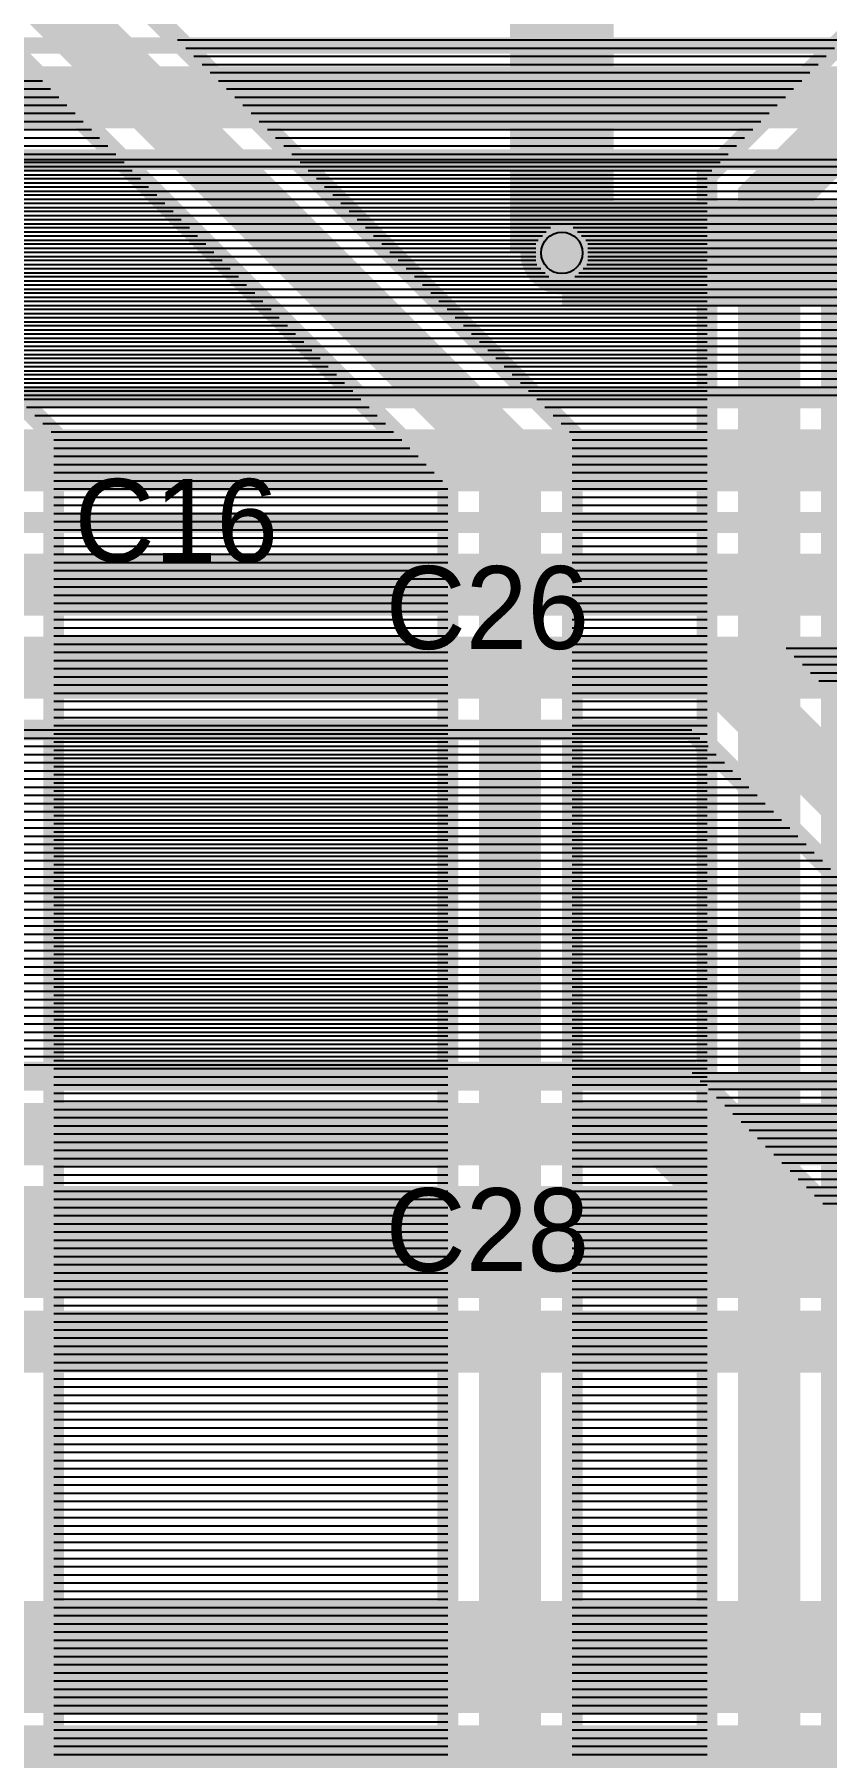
# Model space of a CAD drawing. Header units: inches. Extents: x -5.9 to 5.9, y -1.2 to 1.2.
# Drawn here: x 1.355 to 1.737, y -0.757 to 0.074 of the extents above; entities that cross this region are included whole.
import ezdxf

# ---------------------------------------------------------------- set-up
doc = ezdxf.new("R2010")
doc.units = ezdxf.units.IN
doc.layers.get('0').update_dxf_attribs({"linetype": 'CONTINUOUS'})

# ---------------------------------------------------------------- blocks, each defined once
blk = doc.blocks.new('EPAD')
at = {"const_width": 0.5}
blk.add_lwpolyline([(-0.25, 0, 1), (0.25, 0, 1)], format="xyb", close=True, dxfattribs=at)

msp = doc.modelspace()

# ---------------------------------------------------------------- linework, layer by layer
for points, const_width in [([(1.709059, -0.9315), (1.709059, -0.0065), (1.759059, 0.0435), (2.159059, 0.0435), (2.209059, 0.0935), (2.209059, 0.4685)], 0.03), ([(1.609059, 0.2685), (1.609059, -0.0315)], 0.05), ([(1.234059, 0.2185), (1.584059, -0.1315), (1.584059, -0.9565), (1.634059, -1.0065), (1.909059, -1.0065), (1.959059, -0.9565), (1.959059, -0.4065)], 0.03), ([(1.264059, 0.230926), (1.614059, -0.119074), (1.614059, -0.944074), (1.646485, -0.9765), (1.676278, -0.9765), (1.654059, -0.954281), (1.654059, -0.908719), (1.679059, -0.883719), (1.679059, 0.005926), (1.746633, 0.0735)], 0.01), ([(1.921485, -1.0365), (1.621633, -1.0365), (1.554059, -0.968926), (1.554059, -0.85721), (1.52977, -0.8815), (1.488348, -0.8815), (1.459059, -0.852211), (1.459059, -0.810789), (1.488348, -0.7815), (1.52977, -0.7815), (1.554059, -0.80579), (1.554059, -0.143926), (1.221633, 0.1885)], 0.01), ([(0.859059, -0.1315), (2.009059, -0.1315), (2.009059, 0.0685), (0.859059, 0.0685), (0.859059, -0.1315)], 0.008), ([(0.859059, -0.1315), (2.009059, -0.1315), (2.009059, 0.0685), (0.859059, 0.0685), (0.859059, -0.1315)], 0.008), ([(0.859059, -0.1315), (2.009059, -0.1315), (2.009059, 0.0685), (0.859059, 0.0685), (0.859059, -0.1315)], 0.008), ([(-0.340941, 0.0185), (-0.315941, -0.0065), (0.184059, -0.0065), (0.234059, 0.0435), (3.734059, 0.0435), (3.809059, -0.0315), (3.959059, -0.0315)], 0.03), ([(2.509059, -0.2315), (2.234059, 0.0435), (-0.090941, 0.0435)], 0.03), ([(0.246485, 0.0135), (0.876278, 0.0135), (0.854059, -0.008719), (0.854059, -0.054281), (0.886278, -0.0865), (0.931841, -0.0865), (0.964059, -0.054281), (0.964059, -0.008719), (0.94184, 0.0135), (1.876278, 0.0135)], 0.01), ([(1.771485, 0.0135), (1.739059, -0.018926), (1.739059, -0.883719), (1.764059, -0.908719)], 0.01), ([(-1.090941, -0.7315), (-1.015941, -0.7315), (-0.990941, -0.7065), (0.609059, -0.7065), (0.809059, -0.5065), (2.159059, -0.5065), (2.234059, -0.4315), (2.234059, -0.1565), (2.109059, -0.0315)], 0.05), ([(1.909059, -0.0315), (1.609059, -0.0315)], 0.05), ([(-1.090941, -0.0315), (-1.015941, -0.1065), (0.109059, -0.1065), (0.234059, -0.2315), (1.684059, -0.2315), (2.009059, -0.5565), (2.159059, -0.5565), (2.184059, -0.5815), (2.859059, -0.5815), (2.909059, -0.5315)], 0.03), ([(1.596559, -0.036678), (1.596559, -0.026322), (1.603881, -0.019), (1.614237, -0.019), (1.621559, -0.026322), (1.621559, -0.036678), (1.614237, -0.044), (1.603881, -0.044), (1.596559, -0.036678)], 0.01), ([(1.596559, -0.036678), (1.596559, -0.026322), (1.603881, -0.019), (1.614237, -0.019), (1.621559, -0.026322), (1.621559, -0.036678), (1.614237, -0.044), (1.603881, -0.044), (1.596559, -0.036678)], 0.01), ([(2.146485, -0.1615), (0.849769, -0.1615), (0.859059, -0.152211), (0.859059, -0.110789), (0.82977, -0.0815), (0.788348, -0.0815), (0.764059, -0.10579), (0.764059, -0.094074), (0.746485, -0.0765), (0.721633, -0.0765), (0.704059, -0.094074)], 0.01), ([(0.734059, -0.1065), (0.734059, -0.1915), (2.134059, -0.1915), (2.224059, -0.2815), (3.059059, -0.2815), (3.059059, -0.1815), (3.459059, -0.1815), (3.509059, -0.2315)], 0.03), ([(1.364059, -0.119074), (1.364059, -0.818926), (1.159059, -1.023926), (1.159059, -1.052211), (1.12977, -1.0815), (1.088348, -1.0815), (1.059059, -1.052211), (1.059059, -1.010789), (1.088348, -0.9815), (1.116633, -0.9815), (1.304059, -0.794074), (1.304059, -0.119074), (1.321633, -0.1015), (1.346485, -0.1015), (1.364059, -0.119074)], 0.01), ([(2.921485, -0.1015), (1.321633, -0.1015), (1.304059, -0.119074), (1.304059, -0.143926), (1.321633, -0.1615), (2.896633, -0.1615)], 0.01), ([(1.334059, -0.1315), (2.909059, -0.1315), (3.009059, -0.2315)], 0.03), ([(-0.290941, -0.1565), (-0.015941, -0.1565), (0.059059, -0.2315), (1.959059, -0.2315)], 0.03), ([(2.021485, -0.5265), (1.716484, -0.2215), (1.929059, -0.2215)], 0.01), ([(1.009059, -0.4315), (2.159059, -0.4315), (2.159059, -0.2315), (1.009059, -0.2315), (1.009059, -0.4315)], 0.008), ([(1.009059, -0.4315), (2.159059, -0.4315), (2.159059, -0.2315), (1.009059, -0.2315), (1.009059, -0.4315)], 0.008), ([(1.009059, -0.4315), (2.159059, -0.4315), (2.159059, -0.2315), (1.009059, -0.2315), (1.009059, -0.4315)], 0.008), ([(0.169059, -0.398069), (0.192491, -0.4215), (0.225628, -0.4215), (0.249059, -0.398069), (0.249059, -0.3715), (0.275628, -0.3715), (0.299059, -0.348069), (0.299059, -0.314931), (0.275628, -0.2915), (0.249059, -0.2915), (0.249059, -0.264931), (0.245627, -0.2615), (1.671633, -0.2615), (1.996633, -0.5865)], 0.01), ([(1.764059, -0.908719), (1.739059, -0.883719), (1.739059, -0.494074), (1.671485, -0.4265), (1.020627, -0.4265), (1.024059, -0.423069), (1.024059, -0.389931), (1.000628, -0.3665), (0.944769, -0.3665), (0.959059, -0.352211), (0.959059, -0.310789), (0.92977, -0.2815), (0.888348, -0.2815), (0.859059, -0.310789), (0.859059, -0.352211), (0.873349, -0.3665), (0.600627, -0.3665)], 0.01), ([(1.709059, -0.9315), (1.709059, -0.5065), (1.659059, -0.4565), (-0.565941, -0.4565), (-0.690941, -0.3315)], 0.03), ([(2.059059, -0.4565), (0.184059, -0.4565), (0.134059, -0.4065), (-1.240941, -0.4065), (-1.290941, -0.4565), (-1.290941, -0.7815), (-1.340941, -0.8315), (-2.390941, -0.8315), (-2.590941, -1.0315)], 0.03), ([(1.009059, -0.7315), (2.159059, -0.7315), (2.159059, -0.5315), (1.009059, -0.5315), (1.009059, -0.7315)], 0.008), ([(1.009059, -0.7315), (2.159059, -0.7315), (2.159059, -0.5315), (1.009059, -0.5315), (1.009059, -0.7315)], 0.008), ([(1.009059, -0.7315), (2.159059, -0.7315), (2.159059, -0.5315), (1.009059, -0.5315), (1.009059, -0.7315)], 0.008), ([(2.109059, -0.9315), (2.034059, -1.0065), (1.584059, -1.0065), (1.134059, -0.5565), (0.409059, -0.5565), (0.359059, -0.6065), (0.034059, -0.6065)], 0.03), ([(3.409059, -0.6315), (3.359059, -0.5815), (2.234059, -0.5815), (2.209059, -0.5565), (0.984059, -0.5565), (0.909059, -0.6315)], 0.03), ([(1.109059, -0.6315), (1.184059, -0.7065), (2.184059, -0.7065)], 0.05), ([(2.234059, -0.6315), (2.234059, -0.7565), (0.084059, -0.7565), (0.009059, -0.8315)], 0.03)]:
    msp.add_lwpolyline(points, dxfattribs=dict(const_width=const_width))
for points in [[(1.423744, 0.07124), (1.744374, 0.07124)], [(1.427681, 0.067303), (1.740437, 0.067303)], [(1.431618, 0.063366), (1.7365, 0.063366)], [(1.435555, 0.059429), (1.732563, 0.059429)], [(1.139059, 0.051555), (1.358579, 0.051555)], [(1.439492, 0.055492), (1.728626, 0.055492)], [(1.443429, 0.051555), (1.724689, 0.051555)], [(1.139059, 0.047618), (1.362516, 0.047618)], [(1.139059, 0.043681), (1.366453, 0.043681)], [(1.447366, 0.047618), (1.720752, 0.047618)], [(1.451303, 0.043681), (1.716815, 0.043681)], [(1.139059, 0.039744), (1.37039, 0.039744)], [(1.139059, 0.035807), (1.374327, 0.035807)], [(1.45524, 0.039744), (1.712878, 0.039744)], [(1.459177, 0.035807), (1.708941, 0.035807)], [(1.139059, 0.03187), (1.378264, 0.03187)], [(1.139059, 0.027933), (1.382201, 0.027933)], [(1.463114, 0.03187), (1.705004, 0.03187)], [(1.467051, 0.027933), (1.701067, 0.027933)], [(1.139059, 0.023996), (1.386138, 0.023996)], [(1.139059, 0.020059), (1.390075, 0.020059)], [(1.470988, 0.023996), (1.69713, 0.023996)], [(1.474925, 0.020059), (1.693193, 0.020059)], [(0.94184, 0.0135), (1.876278, 0.0135)], [(0.945226, 0.010114), (1.872892, 0.010114)], [(1.139059, 0.016122), (1.394012, 0.016122)], [(1.139059, 0.012185), (1.397949, 0.012185)], [(1.478862, 0.016122), (1.689256, 0.016122)], [(1.482799, 0.012185), (1.685319, 0.012185)], [(0.949163, 0.006177), (1.868955, 0.006177)], [(0.9531, 0.00224), (1.865018, 0.00224)], [(1.139059, 0.008248), (1.401886, 0.008248)], [(1.139059, 0.004311), (1.405823, 0.004311)], [(1.139059, 0.000374), (1.40976, 0.000374)], [(1.486736, 0.008248), (1.681382, 0.008248)], [(1.490673, 0.004311), (1.679059, 0.004311)], [(1.49461, 0.000374), (1.679059, 0.000374)], [(0.957037, -0.001697), (1.861081, -0.001697)], [(0.960974, -0.005634), (1.857144, -0.005634)], [(1.139059, -0.003563), (1.413697, -0.003563)], [(1.139059, -0.0075), (1.417634, -0.0075)], [(1.498547, -0.003563), (1.679059, -0.003563)], [(1.502484, -0.0075), (1.679059, -0.0075)], [(0.964059, -0.009571), (1.854059, -0.009571)], [(0.964059, -0.013508), (1.854059, -0.013508)], [(1.139059, -0.011437), (1.421571, -0.011437)], [(1.139059, -0.015374), (1.425508, -0.015374)], [(1.506421, -0.011437), (1.679059, -0.011437)], [(1.510358, -0.015374), (1.679059, -0.015374)], [(0.964059, -0.017445), (1.854059, -0.017445)], [(0.964059, -0.021382), (1.601499, -0.021382)], [(1.139059, -0.019311), (1.429445, -0.019311)], [(1.139059, -0.023248), (1.433382, -0.023248)], [(1.514295, -0.019311), (1.60357, -0.019311)], [(1.518232, -0.023248), (1.599633, -0.023248)], [(1.614548, -0.019311), (1.679059, -0.019311)], [(1.616619, -0.021382), (1.854059, -0.021382)], [(1.618485, -0.023248), (1.679059, -0.023248)], [(0.964059, -0.025319), (1.597562, -0.025319)], [(0.964059, -0.029256), (1.596559, -0.029256)], [(0.964059, -0.033193), (1.596559, -0.033193)], [(1.139059, -0.027185), (1.437319, -0.027185)], [(1.139059, -0.031122), (1.441256, -0.031122)], [(1.522169, -0.027185), (1.596559, -0.027185)], [(1.526106, -0.031122), (1.596559, -0.031122)], [(1.620556, -0.025319), (1.854059, -0.025319)], [(1.621559, -0.027185), (1.679059, -0.027185)], [(1.621559, -0.029256), (1.854059, -0.029256)], [(1.621559, -0.031122), (1.679059, -0.031122)], [(1.621559, -0.033193), (1.854059, -0.033193)], [(0.964059, -0.03713), (1.597012, -0.03713)], [(0.964059, -0.041067), (1.600949, -0.041067)], [(1.139059, -0.035059), (1.445193, -0.035059)], [(1.139059, -0.038996), (1.44913, -0.038996)], [(1.530043, -0.035059), (1.596559, -0.035059)], [(1.53398, -0.038996), (1.598878, -0.038996)], [(1.617169, -0.041067), (1.854059, -0.041067)], [(1.619241, -0.038996), (1.679059, -0.038996)], [(1.621106, -0.03713), (1.854059, -0.03713)], [(1.621559, -0.035059), (1.679059, -0.035059)], [(0.964059, -0.045004), (1.854059, -0.045004)], [(0.964059, -0.048941), (1.854059, -0.048941)], [(1.139059, -0.042933), (1.453067, -0.042933)], [(1.139059, -0.04687), (1.457004, -0.04687)], [(1.537917, -0.042933), (1.602815, -0.042933)], [(1.541854, -0.04687), (1.679059, -0.04687)], [(1.615304, -0.042933), (1.679059, -0.042933)], [(0.961525, -0.056815), (1.856593, -0.056815)], [(0.964059, -0.052878), (1.854059, -0.052878)], [(1.139059, -0.050807), (1.460941, -0.050807)], [(1.139059, -0.054744), (1.464878, -0.054744)], [(1.545791, -0.050807), (1.679059, -0.050807)], [(1.549728, -0.054744), (1.679059, -0.054744)], [(0.953651, -0.064689), (1.864467, -0.064689)], [(0.957588, -0.060752), (1.86053, -0.060752)], [(1.139059, -0.058681), (1.468815, -0.058681)], [(1.139059, -0.062618), (1.472752, -0.062618)], [(1.553665, -0.058681), (1.679059, -0.058681)], [(1.557602, -0.062618), (1.679059, -0.062618)], [(0.945777, -0.072563), (1.872341, -0.072563)], [(0.949714, -0.068626), (1.868404, -0.068626)], [(1.139059, -0.066555), (1.476689, -0.066555)], [(1.139059, -0.070492), (1.480626, -0.070492)], [(1.139059, -0.074429), (1.484563, -0.074429)], [(1.561539, -0.066555), (1.679059, -0.066555)], [(1.565476, -0.070492), (1.679059, -0.070492)], [(1.569413, -0.074429), (1.679059, -0.074429)], [(0.937903, -0.080437), (1.880215, -0.080437)], [(0.94184, -0.0765), (1.876278, -0.0765)], [(1.139059, -0.078366), (1.4885, -0.078366)], [(1.139059, -0.082303), (1.492437, -0.082303)], [(1.57335, -0.078366), (1.679059, -0.078366)], [(1.577287, -0.082303), (1.679059, -0.082303)], [(0.836581, -0.088311), (3.964059, -0.088311)], [(0.933966, -0.084374), (1.884152, -0.084374)], [(1.139059, -0.08624), (1.496374, -0.08624)], [(1.139059, -0.090177), (1.500311, -0.090177)], [(1.581224, -0.08624), (1.679059, -0.08624)], [(1.585161, -0.090177), (1.679059, -0.090177)], [(0.840518, -0.092248), (3.964059, -0.092248)], [(0.844455, -0.096185), (3.964059, -0.096185)], [(1.139059, -0.094114), (1.504248, -0.094114)], [(1.139059, -0.098051), (1.508185, -0.098051)], [(1.589098, -0.094114), (1.679059, -0.094114)], [(1.593035, -0.098051), (1.679059, -0.098051)], [(0.848392, -0.100122), (3.964059, -0.100122)], [(1.346973, -0.101988), (1.512122, -0.101988)], [(1.35091, -0.105925), (1.516059, -0.105925)], [(1.596972, -0.101988), (1.679059, -0.101988)], [(1.600909, -0.105925), (1.679059, -0.105925)], [(1.354847, -0.109862), (1.519996, -0.109862)], [(1.358784, -0.113799), (1.523933, -0.113799)], [(1.604846, -0.109862), (1.679059, -0.109862)], [(1.608783, -0.113799), (1.679059, -0.113799)], [(1.362721, -0.117736), (1.52787, -0.117736)], [(1.364059, -0.121673), (1.531807, -0.121673)], [(1.61272, -0.117736), (1.679059, -0.117736)], [(1.614059, -0.121673), (1.679059, -0.121673)], [(1.364059, -0.12561), (1.535744, -0.12561)], [(1.364059, -0.129547), (1.539681, -0.129547)], [(1.614059, -0.12561), (1.679059, -0.12561)], [(1.614059, -0.129547), (1.679059, -0.129547)], [(1.364059, -0.133484), (1.543618, -0.133484)], [(1.364059, -0.137421), (1.547555, -0.137421)], [(1.614059, -0.133484), (1.679059, -0.133484)], [(1.614059, -0.137421), (1.679059, -0.137421)], [(1.364059, -0.141358), (1.551492, -0.141358)], [(1.364059, -0.145295), (1.554059, -0.145295)], [(1.364059, -0.149232), (1.554059, -0.149232)], [(1.614059, -0.141358), (1.679059, -0.141358)], [(1.614059, -0.145295), (1.679059, -0.145295)], [(1.614059, -0.149232), (1.679059, -0.149232)], [(1.364059, -0.153169), (1.554059, -0.153169)], [(1.364059, -0.157106), (1.554059, -0.157106)], [(1.614059, -0.153169), (1.679059, -0.153169)], [(1.614059, -0.157106), (1.679059, -0.157106)], [(1.364059, -0.161043), (1.554059, -0.161043)], [(1.364059, -0.16498), (1.554059, -0.16498)], [(1.614059, -0.161043), (1.679059, -0.161043)], [(1.614059, -0.16498), (1.679059, -0.16498)], [(1.364059, -0.168917), (1.554059, -0.168917)], [(1.364059, -0.172854), (1.554059, -0.172854)], [(1.614059, -0.168917), (1.679059, -0.168917)], [(1.614059, -0.172854), (1.679059, -0.172854)], [(1.364059, -0.176791), (1.554059, -0.176791)], [(1.364059, -0.180728), (1.554059, -0.180728)], [(1.614059, -0.176791), (1.679059, -0.176791)], [(1.614059, -0.180728), (1.679059, -0.180728)], [(1.364059, -0.184665), (1.554059, -0.184665)], [(1.364059, -0.188602), (1.554059, -0.188602)], [(1.614059, -0.184665), (1.679059, -0.184665)], [(1.614059, -0.188602), (1.679059, -0.188602)], [(1.364059, -0.192539), (1.554059, -0.192539)], [(1.364059, -0.196476), (1.554059, -0.196476)], [(1.614059, -0.192539), (1.679059, -0.192539)], [(1.614059, -0.196476), (1.679059, -0.196476)], [(1.364059, -0.200413), (1.554059, -0.200413)], [(1.364059, -0.20435), (1.554059, -0.20435)], [(1.614059, -0.200413), (1.679059, -0.200413)], [(1.614059, -0.20435), (1.679059, -0.20435)], [(1.364059, -0.208287), (1.554059, -0.208287)], [(1.364059, -0.212224), (1.554059, -0.212224)], [(1.614059, -0.208287), (1.679059, -0.208287)], [(1.614059, -0.212224), (1.679059, -0.212224)], [(1.364059, -0.216161), (1.554059, -0.216161)], [(1.364059, -0.220098), (1.554059, -0.220098)], [(1.364059, -0.224035), (1.554059, -0.224035)], [(1.614059, -0.216161), (1.679059, -0.216161)], [(1.614059, -0.220098), (1.679059, -0.220098)], [(1.614059, -0.224035), (1.679059, -0.224035)], [(1.717154, -0.22217), (1.929059, -0.22217)], [(1.364059, -0.227972), (1.554059, -0.227972)], [(1.364059, -0.231909), (1.554059, -0.231909)], [(1.614059, -0.227972), (1.679059, -0.227972)], [(1.614059, -0.231909), (1.679059, -0.231909)], [(1.721091, -0.226107), (1.929059, -0.226107)], [(1.725028, -0.230044), (1.929059, -0.230044)], [(1.364059, -0.235846), (1.554059, -0.235846)], [(1.364059, -0.239783), (1.554059, -0.239783)], [(1.614059, -0.235846), (1.679059, -0.235846)], [(1.614059, -0.239783), (1.679059, -0.239783)], [(1.728965, -0.233981), (1.929059, -0.233981)], [(1.732902, -0.237918), (1.929059, -0.237918)], [(1.364059, -0.24372), (1.554059, -0.24372)], [(1.364059, -0.247657), (1.554059, -0.247657)], [(1.614059, -0.24372), (1.679059, -0.24372)], [(1.614059, -0.247657), (1.679059, -0.247657)], [(1.364059, -0.251594), (1.554059, -0.251594)], [(1.364059, -0.255531), (1.554059, -0.255531)], [(1.614059, -0.251594), (1.679059, -0.251594)], [(1.614059, -0.255531), (1.679059, -0.255531)], [(0.245667, -0.26154), (1.671674, -0.26154)], [(0.249059, -0.265477), (1.675611, -0.265477)], [(1.364059, -0.259469), (1.554059, -0.259469)], [(1.364059, -0.263406), (1.554059, -0.263406)], [(1.614059, -0.259469), (1.679059, -0.259469)], [(1.614059, -0.263406), (1.679059, -0.263406)], [(0.249059, -0.269414), (1.679548, -0.269414)], [(0.249059, -0.273351), (1.683485, -0.273351)], [(1.364059, -0.267343), (1.554059, -0.267343)], [(1.364059, -0.27128), (1.554059, -0.27128)], [(1.614059, -0.267343), (1.679059, -0.267343)], [(1.614059, -0.27128), (1.679059, -0.27128)], [(1.132628, -0.277288), (1.687422, -0.277288)], [(1.136565, -0.281225), (1.691359, -0.281225)], [(1.364059, -0.275217), (1.554059, -0.275217)], [(1.364059, -0.279154), (1.554059, -0.279154)], [(1.614059, -0.275217), (1.679059, -0.275217)], [(1.614059, -0.279154), (1.679059, -0.279154)], [(1.140502, -0.285162), (1.695296, -0.285162)], [(1.144439, -0.289099), (1.699233, -0.289099)], [(1.364059, -0.283091), (1.554059, -0.283091)], [(1.364059, -0.287028), (1.554059, -0.287028)], [(1.614059, -0.283091), (1.679059, -0.283091)], [(1.614059, -0.287028), (1.679059, -0.287028)], [(1.148376, -0.293036), (1.70317, -0.293036)], [(1.152313, -0.296973), (1.707107, -0.296973)], [(1.364059, -0.290965), (1.554059, -0.290965)], [(1.364059, -0.294902), (1.554059, -0.294902)], [(1.364059, -0.298839), (1.554059, -0.298839)], [(1.614059, -0.290965), (1.679059, -0.290965)], [(1.614059, -0.294902), (1.679059, -0.294902)], [(1.614059, -0.298839), (1.679059, -0.298839)], [(1.15625, -0.30091), (1.711044, -0.30091)], [(1.160187, -0.304847), (1.714981, -0.304847)], [(1.364059, -0.302776), (1.554059, -0.302776)], [(1.364059, -0.306713), (1.554059, -0.306713)], [(1.614059, -0.302776), (1.679059, -0.302776)], [(1.614059, -0.306713), (1.679059, -0.306713)], [(1.164059, -0.308784), (1.718918, -0.308784)], [(1.164059, -0.312721), (1.722855, -0.312721)], [(1.364059, -0.31065), (1.554059, -0.31065)], [(1.364059, -0.314587), (1.554059, -0.314587)], [(1.614059, -0.31065), (1.679059, -0.31065)], [(1.614059, -0.314587), (1.679059, -0.314587)], [(1.164059, -0.316658), (1.726792, -0.316658)], [(1.164059, -0.320595), (1.730729, -0.320595)], [(1.364059, -0.318524), (1.554059, -0.318524)], [(1.364059, -0.322461), (1.554059, -0.322461)], [(1.614059, -0.318524), (1.679059, -0.318524)], [(1.614059, -0.322461), (1.679059, -0.322461)], [(1.164059, -0.324532), (1.734666, -0.324532)], [(1.164059, -0.328469), (1.738603, -0.328469)], [(1.364059, -0.326398), (1.554059, -0.326398)], [(1.364059, -0.330335), (1.554059, -0.330335)], [(1.614059, -0.326398), (1.679059, -0.326398)], [(1.614059, -0.330335), (1.679059, -0.330335)], [(1.164059, -0.332406), (1.74254, -0.332406)], [(1.164059, -0.336343), (1.746477, -0.336343)], [(1.164059, -0.34028), (1.750414, -0.34028)], [(1.364059, -0.334272), (1.554059, -0.334272)], [(1.364059, -0.338209), (1.554059, -0.338209)], [(1.614059, -0.334272), (1.679059, -0.334272)], [(1.614059, -0.338209), (1.679059, -0.338209)], [(1.164059, -0.344217), (1.754351, -0.344217)], [(1.164059, -0.348154), (1.758288, -0.348154)], [(1.364059, -0.342146), (1.554059, -0.342146)], [(1.364059, -0.346083), (1.554059, -0.346083)], [(1.614059, -0.342146), (1.679059, -0.342146)], [(1.614059, -0.346083), (1.679059, -0.346083)], [(1.162312, -0.356028), (1.766162, -0.356028)], [(1.164059, -0.352091), (1.762225, -0.352091)], [(1.364059, -0.35002), (1.554059, -0.35002)], [(1.364059, -0.353957), (1.554059, -0.353957)], [(1.614059, -0.35002), (1.679059, -0.35002)], [(1.614059, -0.353957), (1.679059, -0.353957)], [(1.154438, -0.363902), (1.774036, -0.363902)], [(1.158375, -0.359965), (1.770099, -0.359965)], [(1.364059, -0.357894), (1.554059, -0.357894)], [(1.364059, -0.361831), (1.554059, -0.361831)], [(1.614059, -0.357894), (1.679059, -0.357894)], [(1.614059, -0.361831), (1.679059, -0.361831)], [(1.146564, -0.371776), (1.78191, -0.371776)], [(1.150501, -0.367839), (1.777973, -0.367839)], [(1.364059, -0.365768), (1.554059, -0.365768)], [(1.364059, -0.369705), (1.554059, -0.369705)], [(1.364059, -0.373642), (1.554059, -0.373642)], [(1.614059, -0.365768), (1.679059, -0.365768)], [(1.614059, -0.369705), (1.679059, -0.369705)], [(1.614059, -0.373642), (1.679059, -0.373642)], [(1.13869, -0.37965), (1.789784, -0.37965)], [(1.142627, -0.375713), (1.785847, -0.375713)], [(1.364059, -0.377579), (1.554059, -0.377579)], [(1.364059, -0.381516), (1.554059, -0.381516)], [(1.614059, -0.377579), (1.679059, -0.377579)], [(1.614059, -0.381516), (1.679059, -0.381516)], [(1.021651, -0.387524), (1.797658, -0.387524)], [(1.134753, -0.383587), (1.793721, -0.383587)], [(1.364059, -0.385453), (1.554059, -0.385453)], [(1.364059, -0.38939), (1.554059, -0.38939)], [(1.614059, -0.385453), (1.679059, -0.385453)], [(1.614059, -0.38939), (1.679059, -0.38939)], [(1.024059, -0.391461), (1.801595, -0.391461)], [(1.024059, -0.395398), (1.805532, -0.395398)], [(1.364059, -0.393327), (1.554059, -0.393327)], [(1.364059, -0.397264), (1.554059, -0.397264)], [(1.614059, -0.393327), (1.679059, -0.393327)], [(1.614059, -0.397264), (1.679059, -0.397264)], [(1.024059, -0.399335), (1.809469, -0.399335)], [(1.024059, -0.403272), (1.813406, -0.403272)], [(1.364059, -0.401201), (1.554059, -0.401201)], [(1.364059, -0.405138), (1.554059, -0.405138)], [(1.614059, -0.401201), (1.679059, -0.401201)], [(1.614059, -0.405138), (1.679059, -0.405138)], [(1.024059, -0.407209), (1.817343, -0.407209)], [(1.024059, -0.411146), (1.82128, -0.411146)], [(1.024059, -0.415083), (1.825217, -0.415083)], [(1.364059, -0.409075), (1.554059, -0.409075)], [(1.364059, -0.413012), (1.554059, -0.413012)], [(1.614059, -0.409075), (1.679059, -0.409075)], [(1.614059, -0.413012), (1.679059, -0.413012)], [(1.024059, -0.41902), (1.829154, -0.41902)], [(1.024059, -0.422957), (1.833091, -0.422957)], [(1.364059, -0.416949), (1.554059, -0.416949)], [(1.364059, -0.420886), (1.554059, -0.420886)], [(1.614059, -0.416949), (1.679059, -0.416949)], [(1.614059, -0.420886), (1.679059, -0.420886)], [(1.364059, -0.424823), (1.554059, -0.424823)], [(1.364059, -0.42876), (1.554059, -0.42876)], [(1.614059, -0.424823), (1.679059, -0.424823)], [(1.614059, -0.42876), (1.679059, -0.42876)], [(1.671878, -0.426894), (1.837028, -0.426894)], [(1.675815, -0.430831), (1.840965, -0.430831)], [(1.364059, -0.432697), (1.554059, -0.432697)], [(1.364059, -0.436634), (1.554059, -0.436634)], [(1.614059, -0.432697), (1.679059, -0.432697)], [(1.614059, -0.436634), (1.679059, -0.436634)], [(1.679752, -0.434768), (1.844902, -0.434768)], [(1.683689, -0.438705), (1.848839, -0.438705)], [(1.364059, -0.440571), (1.554059, -0.440571)], [(1.364059, -0.444508), (1.554059, -0.444508)], [(1.364059, -0.448445), (1.554059, -0.448445)], [(1.614059, -0.440571), (1.679059, -0.440571)], [(1.614059, -0.444508), (1.679059, -0.444508)], [(1.614059, -0.448445), (1.679059, -0.448445)], [(1.687626, -0.442642), (1.852776, -0.442642)], [(1.691563, -0.446579), (1.856713, -0.446579)], [(1.364059, -0.452382), (1.554059, -0.452382)], [(1.364059, -0.456319), (1.554059, -0.456319)], [(1.614059, -0.452382), (1.679059, -0.452382)], [(1.614059, -0.456319), (1.679059, -0.456319)], [(1.6955, -0.450516), (1.86065, -0.450516)], [(1.699437, -0.454453), (1.864587, -0.454453)], [(1.364059, -0.460256), (1.554059, -0.460256)], [(1.364059, -0.464193), (1.554059, -0.464193)], [(1.614059, -0.460256), (1.679059, -0.460256)], [(1.614059, -0.464193), (1.679059, -0.464193)], [(1.703374, -0.45839), (1.868524, -0.45839)], [(1.707311, -0.462327), (1.872461, -0.462327)], [(1.364059, -0.46813), (1.554059, -0.46813)], [(1.364059, -0.472067), (1.554059, -0.472067)], [(1.614059, -0.46813), (1.679059, -0.46813)], [(1.614059, -0.472067), (1.679059, -0.472067)], [(1.711248, -0.466264), (1.876398, -0.466264)], [(1.715185, -0.470201), (1.880335, -0.470201)], [(1.364059, -0.476004), (1.554059, -0.476004)], [(1.364059, -0.479941), (1.554059, -0.479941)], [(1.614059, -0.476004), (1.679059, -0.476004)], [(1.614059, -0.479941), (1.679059, -0.479941)], [(1.719122, -0.474138), (1.884272, -0.474138)], [(1.723059, -0.478075), (1.888209, -0.478075)], [(1.364059, -0.483878), (1.554059, -0.483878)], [(1.364059, -0.487815), (1.554059, -0.487815)], [(1.614059, -0.483878), (1.679059, -0.483878)], [(1.614059, -0.487815), (1.679059, -0.487815)], [(1.726996, -0.482012), (1.892146, -0.482012)], [(1.730933, -0.485949), (1.896083, -0.485949)], [(1.73487, -0.489886), (1.90002, -0.489886)], [(1.364059, -0.491752), (1.554059, -0.491752)], [(1.364059, -0.495689), (1.554059, -0.495689)], [(1.614059, -0.491752), (1.679059, -0.491752)], [(1.614059, -0.495689), (1.679059, -0.495689)], [(1.364059, -0.499626), (1.554059, -0.499626)], [(1.364059, -0.503563), (1.554059, -0.503563)], [(1.614059, -0.499626), (1.679059, -0.499626)], [(1.614059, -0.503563), (1.679059, -0.503563)], [(1.364059, -0.5075), (1.554059, -0.5075)], [(1.364059, -0.511437), (1.554059, -0.511437)], [(1.614059, -0.5075), (1.679059, -0.5075)], [(1.614059, -0.511437), (1.679059, -0.511437)], [(1.364059, -0.515374), (1.554059, -0.515374)], [(1.364059, -0.519311), (1.554059, -0.519311)], [(1.364059, -0.523248), (1.554059, -0.523248)], [(1.614059, -0.515374), (1.679059, -0.515374)], [(1.614059, -0.519311), (1.679059, -0.519311)], [(1.614059, -0.523248), (1.679059, -0.523248)], [(1.364059, -0.527185), (1.554059, -0.527185)], [(1.364059, -0.531122), (1.554059, -0.531122)], [(1.614059, -0.527185), (1.679059, -0.527185)], [(1.614059, -0.531122), (1.679059, -0.531122)], [(1.364059, -0.535059), (1.554059, -0.535059)], [(1.364059, -0.538996), (1.554059, -0.538996)], [(1.614059, -0.535059), (1.679059, -0.535059)], [(1.614059, -0.538996), (1.679059, -0.538996)], [(1.364059, -0.542933), (1.554059, -0.542933)], [(1.364059, -0.54687), (1.554059, -0.54687)], [(1.614059, -0.542933), (1.679059, -0.542933)], [(1.614059, -0.54687), (1.679059, -0.54687)], [(1.364059, -0.550807), (1.554059, -0.550807)], [(1.364059, -0.554744), (1.554059, -0.554744)], [(1.614059, -0.550807), (1.679059, -0.550807)], [(1.614059, -0.554744), (1.679059, -0.554744)], [(1.364059, -0.558681), (1.554059, -0.558681)], [(1.364059, -0.562618), (1.554059, -0.562618)], [(1.614059, -0.558681), (1.679059, -0.558681)], [(1.614059, -0.562618), (1.679059, -0.562618)], [(1.364059, -0.566555), (1.554059, -0.566555)], [(1.364059, -0.570492), (1.554059, -0.570492)], [(1.614059, -0.566555), (1.679059, -0.566555)], [(1.614059, -0.570492), (1.679059, -0.570492)], [(1.364059, -0.574429), (1.554059, -0.574429)], [(1.364059, -0.578366), (1.554059, -0.578366)], [(1.614059, -0.574429), (1.679059, -0.574429)], [(1.614059, -0.578366), (1.679059, -0.578366)], [(1.364059, -0.582303), (1.554059, -0.582303)], [(1.364059, -0.58624), (1.554059, -0.58624)], [(1.614059, -0.582303), (1.679059, -0.582303)], [(1.614059, -0.58624), (1.679059, -0.58624)], [(1.364059, -0.590177), (1.554059, -0.590177)], [(1.364059, -0.594114), (1.554059, -0.594114)], [(1.364059, -0.598051), (1.554059, -0.598051)], [(1.614059, -0.590177), (1.679059, -0.590177)], [(1.614059, -0.594114), (1.679059, -0.594114)], [(1.614059, -0.598051), (1.679059, -0.598051)], [(1.364059, -0.601988), (1.554059, -0.601988)], [(1.364059, -0.605925), (1.554059, -0.605925)], [(1.614059, -0.601988), (1.679059, -0.601988)], [(1.614059, -0.605925), (1.679059, -0.605925)], [(1.364059, -0.609862), (1.554059, -0.609862)], [(1.364059, -0.613799), (1.554059, -0.613799)], [(1.614059, -0.609862), (1.679059, -0.609862)], [(1.614059, -0.613799), (1.679059, -0.613799)], [(1.364059, -0.617736), (1.554059, -0.617736)], [(1.364059, -0.621673), (1.554059, -0.621673)], [(1.614059, -0.617736), (1.679059, -0.617736)], [(1.614059, -0.621673), (1.679059, -0.621673)], [(1.364059, -0.62561), (1.554059, -0.62561)], [(1.364059, -0.629547), (1.554059, -0.629547)], [(1.614059, -0.62561), (1.679059, -0.62561)], [(1.614059, -0.629547), (1.679059, -0.629547)], [(1.364059, -0.633484), (1.554059, -0.633484)], [(1.364059, -0.637421), (1.554059, -0.637421)], [(1.614059, -0.633484), (1.679059, -0.633484)], [(1.614059, -0.637421), (1.679059, -0.637421)], [(1.364059, -0.641358), (1.554059, -0.641358)], [(1.364059, -0.645295), (1.554059, -0.645295)], [(1.614059, -0.641358), (1.679059, -0.641358)], [(1.614059, -0.645295), (1.679059, -0.645295)], [(1.364059, -0.649232), (1.554059, -0.649232)], [(1.364059, -0.653169), (1.554059, -0.653169)], [(1.614059, -0.649232), (1.679059, -0.649232)], [(1.614059, -0.653169), (1.679059, -0.653169)], [(1.364059, -0.657106), (1.554059, -0.657106)], [(1.364059, -0.661043), (1.554059, -0.661043)], [(1.614059, -0.657106), (1.679059, -0.657106)], [(1.614059, -0.661043), (1.679059, -0.661043)], [(1.364059, -0.66498), (1.554059, -0.66498)], [(1.364059, -0.668917), (1.554059, -0.668917)], [(1.364059, -0.672854), (1.554059, -0.672854)], [(1.614059, -0.66498), (1.679059, -0.66498)], [(1.614059, -0.668917), (1.679059, -0.668917)], [(1.614059, -0.672854), (1.679059, -0.672854)], [(1.364059, -0.676791), (1.554059, -0.676791)], [(1.364059, -0.680728), (1.554059, -0.680728)], [(1.614059, -0.676791), (1.679059, -0.676791)], [(1.614059, -0.680728), (1.679059, -0.680728)], [(1.364059, -0.684665), (1.554059, -0.684665)], [(1.364059, -0.688602), (1.554059, -0.688602)], [(1.614059, -0.684665), (1.679059, -0.684665)], [(1.614059, -0.688602), (1.679059, -0.688602)], [(1.364059, -0.692539), (1.554059, -0.692539)], [(1.364059, -0.696476), (1.554059, -0.696476)], [(1.614059, -0.692539), (1.679059, -0.692539)], [(1.614059, -0.696476), (1.679059, -0.696476)], [(1.364059, -0.700413), (1.554059, -0.700413)], [(1.364059, -0.70435), (1.554059, -0.70435)], [(1.614059, -0.700413), (1.679059, -0.700413)], [(1.614059, -0.70435), (1.679059, -0.70435)], [(1.364059, -0.708287), (1.554059, -0.708287)], [(1.364059, -0.712224), (1.554059, -0.712224)], [(1.614059, -0.708287), (1.679059, -0.708287)], [(1.614059, -0.712224), (1.679059, -0.712224)], [(1.364059, -0.716161), (1.554059, -0.716161)], [(1.364059, -0.720098), (1.554059, -0.720098)], [(1.614059, -0.716161), (1.679059, -0.716161)], [(1.614059, -0.720098), (1.679059, -0.720098)], [(1.364059, -0.724035), (1.554059, -0.724035)], [(1.364059, -0.727972), (1.554059, -0.727972)], [(1.614059, -0.724035), (1.679059, -0.724035)], [(1.614059, -0.727972), (1.679059, -0.727972)], [(1.364059, -0.731909), (1.554059, -0.731909)], [(1.364059, -0.735846), (1.554059, -0.735846)], [(1.614059, -0.731909), (1.679059, -0.731909)], [(1.614059, -0.735846), (1.679059, -0.735846)], [(1.364059, -0.739783), (1.554059, -0.739783)], [(1.364059, -0.74372), (1.554059, -0.74372)], [(1.364059, -0.747657), (1.554059, -0.747657)], [(1.614059, -0.739783), (1.679059, -0.739783)], [(1.614059, -0.74372), (1.679059, -0.74372)], [(1.614059, -0.747657), (1.679059, -0.747657)], [(1.364059, -0.751594), (1.554059, -0.751594)], [(1.364059, -0.755531), (1.554059, -0.755531)], [(1.614059, -0.751594), (1.679059, -0.751594)], [(1.614059, -0.755531), (1.679059, -0.755531)]]:
    msp.add_lwpolyline(points)
msp.add_circle((1.609059, -0.0315), 0.01)

# ---------------------------------------------------------------- block references
for xscale, yscale in [(0.04, 0.04), (0.03, 0.03)]:
    msp.add_blockref('EPAD', (1.609059, -0.0315), dxfattribs=dict(xscale=xscale, yscale=yscale))

# ---------------------------------------------------------------- texts
for s, p in [('C16', (1.374059, -0.1805)), ('C16', (1.374059, -0.1805)), ('C16', (1.374059, -0.1805)), ('C26', (1.524059, -0.2225)), ('C26', (1.524059, -0.2225)), ('C26', (1.524059, -0.2225)), ('C28', (1.524059, -0.5225)), ('C28', (1.524059, -0.5225)), ('C28', (1.524059, -0.5225))]:
    msp.add_text(s, height=0.04).set_placement(p)

doc.saveas('drawing.dxf')
